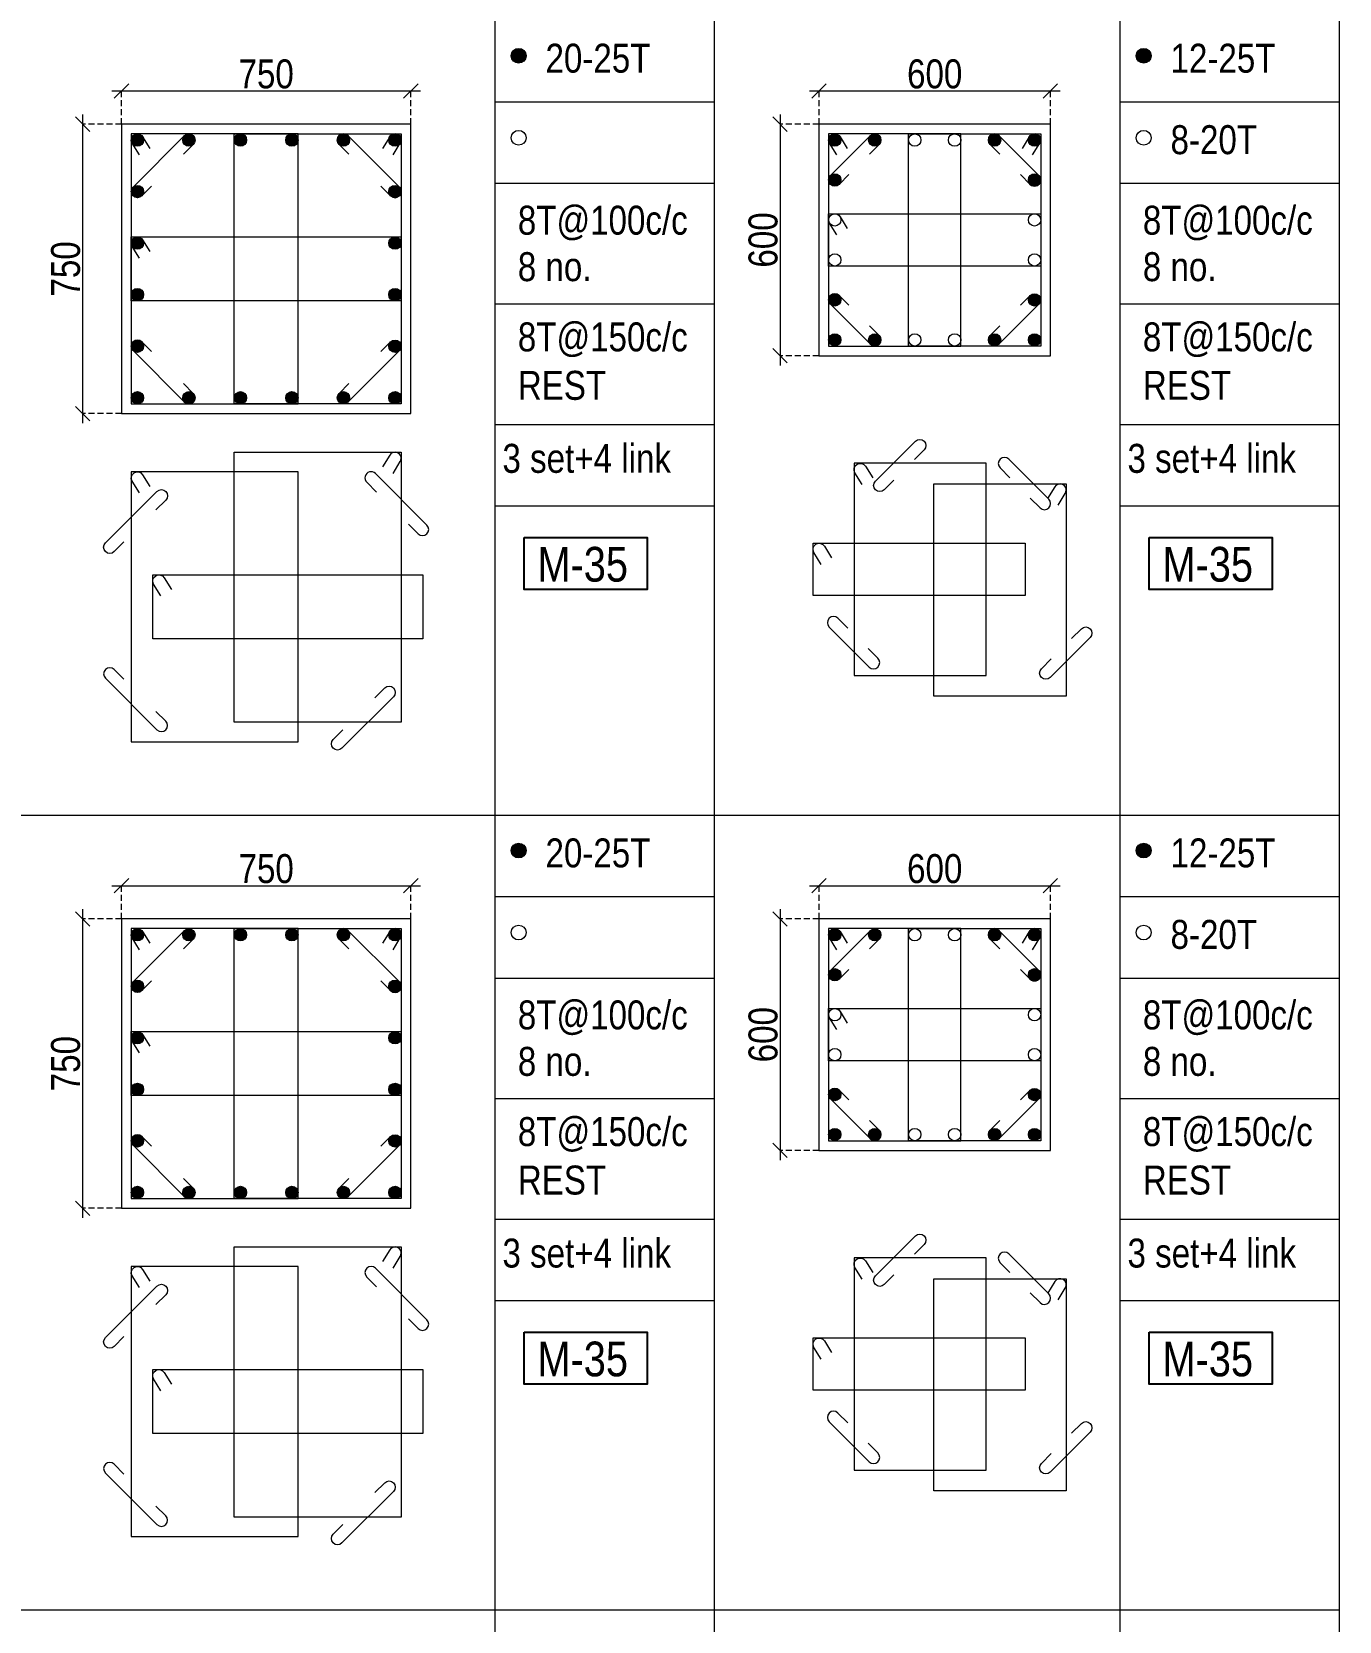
# Model space of a CAD drawing. Header units: millimetres. Extents: x 1112055 to 3390982, y -148532 to 766891.
# Drawn here: x 2653975 to 2667536, y 608104 to 624583 of the extents above; entities that cross this region are included whole.
import ezdxf
from ezdxf.enums import TextEntityAlignment as Align

# ---------------------------------------------------------------- set-up
doc = ezdxf.new("R2010")
doc.units = ezdxf.units.MM
doc.header["$PDMODE"] = 35
doc.header["$PDSIZE"] = -25
doc.linetypes.add('DASHED2', pattern=[0.375, 0.25, -0.125])
doc.linetypes.add('Hidden', pattern=[9.525, 6.35, -3.175])
for name, color, linetype, lineweight in [('B COL. SIZE DIM', 220, 'Continuous', 25), ('B COLSCH', 204, 'Continuous', 20), ('B COLUMN', 1, 'Hidden', 9), ('B STEEL', 34, 'Continuous', 15)]:
    doc.layers.add(name, color=color, linetype=linetype, lineweight=lineweight)
doc.layers.add('B TEXT', color=7, linetype='Continuous')
doc.styles.add('dim inside', font='romans.shx', dxfattribs={"width": 0.8, "height": 125})
doc.styles.add('SWINC', font='swissc.ttf')
doc.dimstyles.new('dim inside', dxfattribs={"dimtxt": 125, "dimasz": 100, "dimexe": 0, "dimexo": 0, "dimgap": 10, "dimtad": 0, "dimdec": 0, "dimzin": 0, "dimdsep": 46, "dimtxsty": 'dim inside', "dimblk": 'SMALL', "dimcen": 0.09, "dimadec": 0, "dimazin": 0, "dimtfac": 1, "dimtdec": 0, "dimtofl": 0, "dimtmove": 0, "dimatfit": 3, "dimfxl": 1, "dimtolj": 1, "dimtzin": 0, "dimarcsym": 2})

# ---------------------------------------------------------------- blocks, each defined once
blk = doc.blocks.new('_Oblique')
at = {"color": 0, "linetype": 'ByBlock', "lineweight": -2}
blk.add_line((-0.5, -0.5), (0.5, 0.5), dxfattribs=at)
blk = doc.blocks.new('*D5375')
at = {"layer": 'B COL. SIZE DIM', "color": 250, "lineweight": 9, "ltscale": 250, "transparency": 16777216}
blk.add_line((2662040, 615730), (2664640, 615730), dxfattribs=at)
at = {"layer": 'B COL. SIZE DIM', "color": 250, "linetype": 'DASHED2', "lineweight": 9, "ltscale": 250, "transparency": 16777216}
for p, q in [((2662140, 615385), (2662140, 615730)), ((2664540, 615385), (2664540, 615730))]:
    blk.add_line(p, q, dxfattribs=at)
at = {"layer": 'Defpoints', "color": 0, "lineweight": 40, "transparency": 16777216}
for p in [(2664540, 615730), (2662140, 615385), (2664540, 615385)]:
    blk.add_point(p, dxfattribs=at)
at = {"layer": 'B COL. SIZE DIM', "color": 250, "lineweight": 9, "transparency": 16777216, "xscale": 150, "yscale": 150, "zscale": 150, "rotation": 180}
blk.add_blockref('_Oblique', (2662140, 615730), dxfattribs=at)
at = {"layer": 'B COL. SIZE DIM', "color": 250, "lineweight": 9, "transparency": 16777216, "xscale": 150, "yscale": 150, "zscale": 150}
blk.add_blockref('_Oblique', (2664540, 615730), dxfattribs=at)
at = {"layer": 'B COL. SIZE DIM', "color": 6, "transparency": 16777216, "insert": (2663340, 615905), "char_height": 300, "attachment_point": 5, "style": 'SWINC'}
blk.add_mtext('\\A1;600', dxfattribs=at)
blk = doc.blocks.new('*D5376')
at = {"layer": 'B COL. SIZE DIM', "color": 250, "lineweight": 9, "ltscale": 250, "transparency": 16777216}
blk.add_line((2661736, 615485), (2661736, 612885), dxfattribs=at)
at = {"layer": 'B COL. SIZE DIM', "color": 250, "linetype": 'DASHED2', "lineweight": 9, "ltscale": 250, "transparency": 16777216}
for p, q in [((2662140, 615385), (2661736, 615385)), ((2662140, 612985), (2661736, 612985))]:
    blk.add_line(p, q, dxfattribs=at)
at = {"layer": 'Defpoints', "color": 0, "lineweight": 40, "transparency": 16777216}
for p in [(2662140, 615385), (2661736, 612985), (2662140, 612985)]:
    blk.add_point(p, dxfattribs=at)
at = {"layer": 'B COL. SIZE DIM', "color": 250, "lineweight": 9, "transparency": 16777216, "xscale": 150, "yscale": 150, "zscale": 150}
for p, rotation in [((2661736, 615385), 90), ((2661736, 612985), 270)]:
    blk.add_blockref('_Oblique', p, dxfattribs=dict(at, rotation=rotation))
at = {"layer": 'B COL. SIZE DIM', "color": 6, "transparency": 16777216, "insert": (2661561, 614185), "char_height": 300, "attachment_point": 5, "rotation": 90, "style": 'SWINC'}
blk.add_mtext('\\A1;600', dxfattribs=at)
blk = doc.blocks.new('*D5377')
at = {"layer": 'B COL. SIZE DIM', "color": 250, "lineweight": 9, "ltscale": 250, "transparency": 16777216}
blk.add_line((2662040, 623970), (2664640, 623970), dxfattribs=at)
at = {"layer": 'B COL. SIZE DIM', "color": 250, "linetype": 'DASHED2', "lineweight": 9, "ltscale": 250, "transparency": 16777216}
for p, q in [((2662140, 623625), (2662140, 623970)), ((2664540, 623625), (2664540, 623970))]:
    blk.add_line(p, q, dxfattribs=at)
at = {"layer": 'Defpoints', "color": 0, "lineweight": 40, "transparency": 16777216}
for p in [(2664540, 623970), (2662140, 623625), (2664540, 623625)]:
    blk.add_point(p, dxfattribs=at)
at = {"layer": 'B COL. SIZE DIM', "color": 250, "lineweight": 9, "transparency": 16777216, "xscale": 150, "yscale": 150, "zscale": 150, "rotation": 180}
blk.add_blockref('_Oblique', (2662140, 623970), dxfattribs=at)
at = {"layer": 'B COL. SIZE DIM', "color": 250, "lineweight": 9, "transparency": 16777216, "xscale": 150, "yscale": 150, "zscale": 150}
blk.add_blockref('_Oblique', (2664540, 623970), dxfattribs=at)
at = {"layer": 'B COL. SIZE DIM', "color": 6, "transparency": 16777216, "insert": (2663340, 624145), "char_height": 300, "attachment_point": 5, "style": 'SWINC'}
blk.add_mtext('\\A1;600', dxfattribs=at)
blk = doc.blocks.new('*D5378')
at = {"layer": 'B COL. SIZE DIM', "color": 250, "lineweight": 9, "ltscale": 250, "transparency": 16777216}
blk.add_line((2661736, 623725), (2661736, 621125), dxfattribs=at)
at = {"layer": 'B COL. SIZE DIM', "color": 250, "linetype": 'DASHED2', "lineweight": 9, "ltscale": 250, "transparency": 16777216}
for p, q in [((2662140, 623625), (2661736, 623625)), ((2662140, 621225), (2661736, 621225))]:
    blk.add_line(p, q, dxfattribs=at)
at = {"layer": 'Defpoints', "color": 0, "lineweight": 40, "transparency": 16777216}
for p in [(2662140, 623625), (2661736, 621225), (2662140, 621225)]:
    blk.add_point(p, dxfattribs=at)
at = {"layer": 'B COL. SIZE DIM', "color": 250, "lineweight": 9, "transparency": 16777216, "xscale": 150, "yscale": 150, "zscale": 150}
for p, rotation in [((2661736, 623625), 90), ((2661736, 621225), 270)]:
    blk.add_blockref('_Oblique', p, dxfattribs=dict(at, rotation=rotation))
at = {"layer": 'B COL. SIZE DIM', "color": 6, "transparency": 16777216, "insert": (2661561, 622425), "char_height": 300, "attachment_point": 5, "rotation": 90, "style": 'SWINC'}
blk.add_mtext('\\A1;600', dxfattribs=at)
blk = doc.blocks.new('*D5387')
at = {"layer": 'B COL. SIZE DIM', "color": 250, "lineweight": 9, "ltscale": 250, "transparency": 16777216}
blk.add_line((2654806, 615730), (2658006, 615730), dxfattribs=at)
at = {"layer": 'B COL. SIZE DIM', "color": 250, "linetype": 'DASHED2', "lineweight": 9, "ltscale": 250, "transparency": 16777216}
for p, q in [((2654906, 615385), (2654906, 615730)), ((2657906, 615385), (2657906, 615730))]:
    blk.add_line(p, q, dxfattribs=at)
at = {"layer": 'Defpoints', "color": 0, "lineweight": 40, "transparency": 16777216}
for p in [(2657906, 615730), (2654906, 615385), (2657906, 615385)]:
    blk.add_point(p, dxfattribs=at)
at = {"layer": 'B COL. SIZE DIM', "color": 250, "lineweight": 9, "transparency": 16777216, "xscale": 150, "yscale": 150, "zscale": 150, "rotation": 180}
blk.add_blockref('_Oblique', (2654906, 615730), dxfattribs=at)
at = {"layer": 'B COL. SIZE DIM', "color": 250, "lineweight": 9, "transparency": 16777216, "xscale": 150, "yscale": 150, "zscale": 150}
blk.add_blockref('_Oblique', (2657906, 615730), dxfattribs=at)
at = {"layer": 'B COL. SIZE DIM', "color": 6, "transparency": 16777216, "insert": (2656406, 615905), "char_height": 300, "attachment_point": 5, "style": 'SWINC'}
blk.add_mtext('\\A1;750', dxfattribs=at)
blk = doc.blocks.new('*D5388')
at = {"layer": 'B COL. SIZE DIM', "color": 250, "lineweight": 9, "ltscale": 250, "transparency": 16777216}
blk.add_line((2654502, 615485), (2654502, 612285), dxfattribs=at)
at = {"layer": 'B COL. SIZE DIM', "color": 250, "linetype": 'DASHED2', "lineweight": 9, "ltscale": 250, "transparency": 16777216}
for p, q in [((2654906, 615385), (2654502, 615385)), ((2654906, 612385), (2654502, 612385))]:
    blk.add_line(p, q, dxfattribs=at)
at = {"layer": 'Defpoints', "color": 0, "lineweight": 40, "transparency": 16777216}
for p in [(2654906, 615385), (2654502, 612385), (2654906, 612385)]:
    blk.add_point(p, dxfattribs=at)
at = {"layer": 'B COL. SIZE DIM', "color": 250, "lineweight": 9, "transparency": 16777216, "xscale": 150, "yscale": 150, "zscale": 150}
for p, rotation in [((2654502, 615385), 90), ((2654502, 612385), 270)]:
    blk.add_blockref('_Oblique', p, dxfattribs=dict(at, rotation=rotation))
at = {"layer": 'B COL. SIZE DIM', "color": 6, "transparency": 16777216, "insert": (2654327, 613885), "char_height": 300, "attachment_point": 5, "rotation": 90, "style": 'SWINC'}
blk.add_mtext('\\A1;750', dxfattribs=at)
blk = doc.blocks.new('*D5389')
at = {"layer": 'B COL. SIZE DIM', "color": 250, "lineweight": 9, "ltscale": 250, "transparency": 16777216}
blk.add_line((2654806, 623970), (2658006, 623970), dxfattribs=at)
at = {"layer": 'B COL. SIZE DIM', "color": 250, "linetype": 'DASHED2', "lineweight": 9, "ltscale": 250, "transparency": 16777216}
for p, q in [((2654906, 623625), (2654906, 623970)), ((2657906, 623625), (2657906, 623970))]:
    blk.add_line(p, q, dxfattribs=at)
at = {"layer": 'Defpoints', "color": 0, "lineweight": 40, "transparency": 16777216}
for p in [(2657906, 623970), (2654906, 623625), (2657906, 623625)]:
    blk.add_point(p, dxfattribs=at)
at = {"layer": 'B COL. SIZE DIM', "color": 250, "lineweight": 9, "transparency": 16777216, "xscale": 150, "yscale": 150, "zscale": 150, "rotation": 180}
blk.add_blockref('_Oblique', (2654906, 623970), dxfattribs=at)
at = {"layer": 'B COL. SIZE DIM', "color": 250, "lineweight": 9, "transparency": 16777216, "xscale": 150, "yscale": 150, "zscale": 150}
blk.add_blockref('_Oblique', (2657906, 623970), dxfattribs=at)
at = {"layer": 'B COL. SIZE DIM', "color": 6, "transparency": 16777216, "insert": (2656406, 624145), "char_height": 300, "attachment_point": 5, "style": 'SWINC'}
blk.add_mtext('\\A1;750', dxfattribs=at)
blk = doc.blocks.new('*D5390')
at = {"layer": 'B COL. SIZE DIM', "color": 250, "lineweight": 9, "ltscale": 250, "transparency": 16777216}
blk.add_line((2654502, 623725), (2654502, 620525), dxfattribs=at)
at = {"layer": 'B COL. SIZE DIM', "color": 250, "linetype": 'DASHED2', "lineweight": 9, "ltscale": 250, "transparency": 16777216}
for p, q in [((2654906, 623625), (2654502, 623625)), ((2654906, 620625), (2654502, 620625))]:
    blk.add_line(p, q, dxfattribs=at)
at = {"layer": 'Defpoints', "color": 0, "lineweight": 40, "transparency": 16777216}
for p in [(2654906, 623625), (2654502, 620625), (2654906, 620625)]:
    blk.add_point(p, dxfattribs=at)
at = {"layer": 'B COL. SIZE DIM', "color": 250, "lineweight": 9, "transparency": 16777216, "xscale": 150, "yscale": 150, "zscale": 150}
for p, rotation in [((2654502, 623625), 90), ((2654502, 620625), 270)]:
    blk.add_blockref('_Oblique', p, dxfattribs=dict(at, rotation=rotation))
at = {"layer": 'B COL. SIZE DIM', "color": 6, "transparency": 16777216, "insert": (2654327, 622125), "char_height": 300, "attachment_point": 5, "rotation": 90, "style": 'SWINC'}
blk.add_mtext('\\A1;750', dxfattribs=at)

msp = doc.modelspace()

# ---------------------------------------------------------------- hatches: boundary and pattern name
at = {"layer": 'B STEEL', "lineweight": 9, "ltscale": 0.5}
h = msp.add_hatch(color=34, dxfattribs=at)
edge = h.paths.add_edge_path()
edge.add_arc((2659024.6, 624334.4), 76.8, 0, 360)
h = msp.add_hatch(color=34, dxfattribs=at)
edge = h.paths.add_edge_path()
edge.add_arc((2665507.5, 624334.4), 76.8, 0, 360)
h = msp.add_hatch(color=34, dxfattribs=at)
edge = h.paths.add_edge_path()
edge.add_arc((2655070.2, 623461.2), 64, 0, 360)
at = {"layer": 'B STEEL'}
h = msp.add_hatch(color=34, dxfattribs=at)
edge = h.paths.add_edge_path()
edge.add_arc((2655604.6, 623461.2), 64, 0, 360)
h = msp.add_hatch(color=34, dxfattribs=at)
edge = h.paths.add_edge_path()
edge.add_arc((2656139, 623461.2), 64, 0, 360)
h = msp.add_hatch(color=34, dxfattribs=at)
edge = h.paths.add_edge_path()
edge.add_arc((2656673.4, 623461.2), 64, 0, 360)
h = msp.add_hatch(color=34, dxfattribs=at)
edge = h.paths.add_edge_path()
edge.add_arc((2657207.8, 623461.2), 64, 0, 360)
at = {"layer": 'B STEEL', "lineweight": 9, "ltscale": 0.5}
h = msp.add_hatch(color=34, dxfattribs=at)
edge = h.paths.add_edge_path()
edge.add_arc((2657742.2, 623461.2), 64, 180, 540, ccw=False)
h = msp.add_hatch(color=34, dxfattribs=at)
edge = h.paths.add_edge_path()
edge.add_arc((2662303.7, 623461.2), 64, 0, 360)
h = msp.add_hatch(color=34, dxfattribs=at)
edge = h.paths.add_edge_path()
edge.add_arc((2662718.1, 623461.2), 64, 180, 540, ccw=False)
h = msp.add_hatch(color=34, dxfattribs=at)
edge = h.paths.add_edge_path()
edge.add_arc((2663961.3, 623461.2), 64, 180, 540, ccw=False)
h = msp.add_hatch(color=34, dxfattribs=at)
edge = h.paths.add_edge_path()
edge.add_arc((2664375.7, 623461.2), 64, 180, 540, ccw=False)
h = msp.add_hatch(color=34, dxfattribs=at)
edge = h.paths.add_edge_path()
edge.add_arc((2662303.7, 623046.8), 64, 0, 360)
h = msp.add_hatch(color=34, dxfattribs=at)
edge = h.paths.add_edge_path()
edge.add_arc((2664375.7, 623046.8), 64, 180, 540, ccw=False)
at = {"layer": 'B STEEL'}
h = msp.add_hatch(color=34, dxfattribs=at)
edge = h.paths.add_edge_path()
edge.add_arc((2655070.2, 622926.8), 64, 0, 360)
h = msp.add_hatch(color=34, dxfattribs=at)
edge = h.paths.add_edge_path()
edge.add_arc((2657742.2, 622926.8), 64, 0, 360)
h = msp.add_hatch(color=34, dxfattribs=at)
edge = h.paths.add_edge_path()
edge.add_arc((2655070.2, 622392.4), 64, 0, 360)
h = msp.add_hatch(color=34, dxfattribs=at)
edge = h.paths.add_edge_path()
edge.add_arc((2657742.2, 622392.4), 64, 0, 360)
h = msp.add_hatch(color=34, dxfattribs=at)
edge = h.paths.add_edge_path()
edge.add_arc((2655070.2, 621858), 64, 0, 360)
h = msp.add_hatch(color=34, dxfattribs=at)
edge = h.paths.add_edge_path()
edge.add_arc((2657742.2, 621858), 64, 0, 360)
at = {"layer": 'B STEEL', "lineweight": 9, "ltscale": 0.5}
h = msp.add_hatch(color=34, dxfattribs=at)
edge = h.paths.add_edge_path()
edge.add_arc((2662303.7, 621803.6), 64, 0, 360)
h = msp.add_hatch(color=34, dxfattribs=at)
edge = h.paths.add_edge_path()
edge.add_arc((2664375.7, 621803.6), 64, 180, 540, ccw=False)
h = msp.add_hatch(color=34, dxfattribs=at)
edge = h.paths.add_edge_path()
edge.add_arc((2662303.7, 621389.2), 64, 0, 360, ccw=False)
h = msp.add_hatch(color=34, dxfattribs=at)
edge = h.paths.add_edge_path()
edge.add_arc((2662718.1, 621389.2), 64, -180, 180)
h = msp.add_hatch(color=34, dxfattribs=at)
edge = h.paths.add_edge_path()
edge.add_arc((2663961.3, 621389.2), 64, -180, 180)
h = msp.add_hatch(color=34, dxfattribs=at)
edge = h.paths.add_edge_path()
edge.add_arc((2664375.7, 621389.2), 64, -180, 180)
at = {"layer": 'B STEEL'}
h = msp.add_hatch(color=34, dxfattribs=at)
edge = h.paths.add_edge_path()
edge.add_arc((2655070.2, 621323.6), 64, 0, 360)
h = msp.add_hatch(color=34, dxfattribs=at)
edge = h.paths.add_edge_path()
edge.add_arc((2657742.2, 621323.6), 64, 0, 360)
at = {"layer": 'B STEEL', "lineweight": 9, "ltscale": 0.5}
h = msp.add_hatch(color=34, dxfattribs=at)
edge = h.paths.add_edge_path()
edge.add_arc((2655070.2, 620789.2), 64, 0, 360, ccw=False)
at = {"layer": 'B STEEL'}
h = msp.add_hatch(color=34, dxfattribs=at)
edge = h.paths.add_edge_path()
edge.add_arc((2655604.6, 620789.2), 64, 0, 360)
h = msp.add_hatch(color=34, dxfattribs=at)
edge = h.paths.add_edge_path()
edge.add_arc((2656139, 620789.2), 64, 0, 360)
h = msp.add_hatch(color=34, dxfattribs=at)
edge = h.paths.add_edge_path()
edge.add_arc((2656673.4, 620789.2), 64, 0, 360)
h = msp.add_hatch(color=34, dxfattribs=at)
edge = h.paths.add_edge_path()
edge.add_arc((2657207.8, 620789.2), 64, 0, 360)
at = {"layer": 'B STEEL', "lineweight": 9, "ltscale": 0.5}
h = msp.add_hatch(color=34, dxfattribs=at)
edge = h.paths.add_edge_path()
edge.add_arc((2657742.2, 620789.2), 64, -180, 180)
h = msp.add_hatch(color=34, dxfattribs=at)
edge = h.paths.add_edge_path()
edge.add_arc((2659024.6, 616094.5), 76.8, 0, 360)
h = msp.add_hatch(color=34, dxfattribs=at)
edge = h.paths.add_edge_path()
edge.add_arc((2665507.5, 616094.5), 76.8, 0, 360)
h = msp.add_hatch(color=34, dxfattribs=at)
edge = h.paths.add_edge_path()
edge.add_arc((2655070.2, 615221.3), 64, 0, 360)
at = {"layer": 'B STEEL'}
h = msp.add_hatch(color=34, dxfattribs=at)
edge = h.paths.add_edge_path()
edge.add_arc((2655604.6, 615221.3), 64, 0, 360)
h = msp.add_hatch(color=34, dxfattribs=at)
edge = h.paths.add_edge_path()
edge.add_arc((2656139, 615221.3), 64, 0, 360)
h = msp.add_hatch(color=34, dxfattribs=at)
edge = h.paths.add_edge_path()
edge.add_arc((2656673.4, 615221.3), 64, 0, 360)
h = msp.add_hatch(color=34, dxfattribs=at)
edge = h.paths.add_edge_path()
edge.add_arc((2657207.8, 615221.3), 64, 0, 360)
at = {"layer": 'B STEEL', "lineweight": 9, "ltscale": 0.5}
h = msp.add_hatch(color=34, dxfattribs=at)
edge = h.paths.add_edge_path()
edge.add_arc((2657742.2, 615221.3), 64, 180, 540, ccw=False)
h = msp.add_hatch(color=34, dxfattribs=at)
edge = h.paths.add_edge_path()
edge.add_arc((2662303.7, 615221.3), 64, 0, 360)
h = msp.add_hatch(color=34, dxfattribs=at)
edge = h.paths.add_edge_path()
edge.add_arc((2662718.1, 615221.3), 64, 180, 540, ccw=False)
h = msp.add_hatch(color=34, dxfattribs=at)
edge = h.paths.add_edge_path()
edge.add_arc((2663961.3, 615221.3), 64, 180, 540, ccw=False)
h = msp.add_hatch(color=34, dxfattribs=at)
edge = h.paths.add_edge_path()
edge.add_arc((2664375.7, 615221.3), 64, 180, 540, ccw=False)
h = msp.add_hatch(color=34, dxfattribs=at)
edge = h.paths.add_edge_path()
edge.add_arc((2662303.7, 614807), 64, 0, 360)
h = msp.add_hatch(color=34, dxfattribs=at)
edge = h.paths.add_edge_path()
edge.add_arc((2664375.7, 614807), 64, 180, 540, ccw=False)
at = {"layer": 'B STEEL'}
h = msp.add_hatch(color=34, dxfattribs=at)
edge = h.paths.add_edge_path()
edge.add_arc((2655070.2, 614687), 64, 0, 360)
h = msp.add_hatch(color=34, dxfattribs=at)
edge = h.paths.add_edge_path()
edge.add_arc((2657742.2, 614687), 64, 0, 360)
h = msp.add_hatch(color=34, dxfattribs=at)
edge = h.paths.add_edge_path()
edge.add_arc((2655070.2, 614152.6), 64, 0, 360)
h = msp.add_hatch(color=34, dxfattribs=at)
edge = h.paths.add_edge_path()
edge.add_arc((2657742.2, 614152.6), 64, 0, 360)
h = msp.add_hatch(color=34, dxfattribs=at)
edge = h.paths.add_edge_path()
edge.add_arc((2655070.2, 613618.2), 64, 0, 360)
h = msp.add_hatch(color=34, dxfattribs=at)
edge = h.paths.add_edge_path()
edge.add_arc((2657742.2, 613618.2), 64, 0, 360)
at = {"layer": 'B STEEL', "lineweight": 9, "ltscale": 0.5}
h = msp.add_hatch(color=34, dxfattribs=at)
edge = h.paths.add_edge_path()
edge.add_arc((2662303.7, 613563.8), 64, 0, 360)
h = msp.add_hatch(color=34, dxfattribs=at)
edge = h.paths.add_edge_path()
edge.add_arc((2664375.7, 613563.8), 64, 180, 540, ccw=False)
h = msp.add_hatch(color=34, dxfattribs=at)
edge = h.paths.add_edge_path()
edge.add_arc((2662303.7, 613149.4), 64, 0, 360, ccw=False)
h = msp.add_hatch(color=34, dxfattribs=at)
edge = h.paths.add_edge_path()
edge.add_arc((2662718.1, 613149.4), 64, -180, 180)
h = msp.add_hatch(color=34, dxfattribs=at)
edge = h.paths.add_edge_path()
edge.add_arc((2663961.3, 613149.4), 64, -180, 180)
h = msp.add_hatch(color=34, dxfattribs=at)
edge = h.paths.add_edge_path()
edge.add_arc((2664375.7, 613149.4), 64, -180, 180)
at = {"layer": 'B STEEL'}
h = msp.add_hatch(color=34, dxfattribs=at)
edge = h.paths.add_edge_path()
edge.add_arc((2655070.2, 613083.8), 64, 0, 360)
h = msp.add_hatch(color=34, dxfattribs=at)
edge = h.paths.add_edge_path()
edge.add_arc((2657742.2, 613083.8), 64, 0, 360)
at = {"layer": 'B STEEL', "lineweight": 9, "ltscale": 0.5}
h = msp.add_hatch(color=34, dxfattribs=at)
edge = h.paths.add_edge_path()
edge.add_arc((2655070.2, 612549.4), 64, 0, 360, ccw=False)
at = {"layer": 'B STEEL'}
h = msp.add_hatch(color=34, dxfattribs=at)
edge = h.paths.add_edge_path()
edge.add_arc((2655604.6, 612549.4), 64, 0, 360)
h = msp.add_hatch(color=34, dxfattribs=at)
edge = h.paths.add_edge_path()
edge.add_arc((2656139, 612549.4), 64, 0, 360)
h = msp.add_hatch(color=34, dxfattribs=at)
edge = h.paths.add_edge_path()
edge.add_arc((2656673.4, 612549.4), 64, 0, 360)
h = msp.add_hatch(color=34, dxfattribs=at)
edge = h.paths.add_edge_path()
edge.add_arc((2657207.8, 612549.4), 64, 0, 360)
at = {"layer": 'B STEEL', "lineweight": 9, "ltscale": 0.5}
h = msp.add_hatch(color=34, dxfattribs=at)
edge = h.paths.add_edge_path()
edge.add_arc((2657742.2, 612549.4), 64, -180, 180)

# ---------------------------------------------------------------- linework, layer by layer
at = {"layer": 'B COLSCH', "color": 250, "lineweight": 0}
for p, q in [((2667535.6, 650741.2), (2667535.6, 574628.3)), ((2661052.7, 649422.2), (2661052.7, 574628.3)), ((2658778.3, 641182.4), (2658778.3, 583503.5)), ((2665261.2, 641182.4), (2665261.2, 583503.5)), ((2658778.3, 623857.7), (2661052.7, 623857.7)), ((2665261.2, 623857.7), (2667535.6, 623857.7)), ((2658778.3, 623012.7), (2661052.7, 623012.7)), ((2665261.2, 623012.7), (2667535.6, 623012.7)), ((2658778.3, 621762.9), (2661052.7, 621762.9)), ((2665261.2, 621762.9), (2667535.6, 621762.9)), ((2658778.3, 620513.1), (2661052.7, 620513.1)), ((2665261.2, 620513.1), (2667535.6, 620513.1)), ((2658778.3, 619668.2), (2661052.7, 619668.2)), ((2665261.2, 619668.2), (2667535.6, 619668.2)), ((2487307.1, 616462.8), (2667535.6, 616462.8)), ((2658778.3, 615617.8), (2661052.7, 615617.8)), ((2665261.2, 615617.8), (2667535.6, 615617.8)), ((2658778.3, 614772.8), (2661052.7, 614772.8)), ((2665261.2, 614772.8), (2667535.6, 614772.8)), ((2658778.3, 613523.1), (2661052.7, 613523.1)), ((2665261.2, 613523.1), (2667535.6, 613523.1)), ((2658778.3, 612273.3), (2661052.7, 612273.3)), ((2665261.2, 612273.3), (2667535.6, 612273.3)), ((2658778.3, 611428.3), (2661052.7, 611428.3)), ((2665261.2, 611428.3), (2667535.6, 611428.3)), ((2487307.1, 608223), (2667535.6, 608223))]:
    msp.add_line(p, q, dxfattribs=at)
at = {"layer": 'B COLUMN', "color": 1, "linetype": 'ByBlock', "lineweight": 20}
for points in [[(2654906.2, 620625.2), (2657906.2, 620625.2), (2657906.2, 623625.2), (2654906.2, 623625.2)], [(2662139.7, 621225.2), (2664539.7, 621225.2), (2664539.7, 623625.2), (2662139.7, 623625.2)], [(2654906.2, 612385.4), (2657906.2, 612385.4), (2657906.2, 615385.4), (2654906.2, 615385.4)], [(2662139.7, 612985.4), (2664539.7, 612985.4), (2664539.7, 615385.4), (2662139.7, 615385.4)]]:
    msp.add_lwpolyline(points, close=True, dxfattribs=at)
at = {"layer": 'B STEEL', "color": 34, "lineweight": 9, "ltscale": 0.5}
for points in [[(2655006.2, 620725.2), (2656737.4, 620725.2), (2656737.4, 623525.2), (2655006.2, 623525.2)], [(2657806.2, 620725.2), (2656075, 620725.2), (2656075, 623525.2), (2657806.2, 623525.2)], [(2662239.7, 621325.2), (2663610.9, 621325.2), (2663610.9, 623525.2), (2662239.7, 623525.2)], [(2664439.7, 621325.2), (2663068.5, 621325.2), (2663068.5, 623525.2), (2664439.7, 623525.2)], [(2662239.7, 622696.4), (2664439.7, 622696.4), (2664439.7, 622154), (2662239.7, 622154)], [(2655006.2, 622456.4), (2657806.2, 622456.4), (2657806.2, 621794), (2655006.2, 621794)], [(2657806.2, 617424), (2656075, 617424), (2656075, 620224), (2657806.2, 620224)], [(2655006.2, 617221.6), (2656737.4, 617221.6), (2656737.4, 620021.6), (2655006.2, 620021.6)], [(2662503.7, 617909.6), (2663874.9, 617909.6), (2663874.9, 620109.6), (2662503.7, 620109.6)], [(2664703.7, 617695), (2663332.5, 617695), (2663332.5, 619895), (2664703.7, 619895)], [(2662077.8, 619280.8), (2664277.8, 619280.8), (2664277.8, 618738.4), (2662077.8, 618738.4)], [(2655229.3, 618952.8), (2658029.3, 618952.8), (2658029.3, 618290.4), (2655229.3, 618290.4)], [(2655006.2, 612485.4), (2656737.4, 612485.4), (2656737.4, 615285.4), (2655006.2, 615285.4)], [(2657806.2, 612485.4), (2656075, 612485.4), (2656075, 615285.4), (2657806.2, 615285.4)], [(2662239.7, 613085.4), (2663610.9, 613085.4), (2663610.9, 615285.4), (2662239.7, 615285.4)], [(2664439.7, 613085.4), (2663068.5, 613085.4), (2663068.5, 615285.4), (2664439.7, 615285.4)], [(2662239.7, 614456.6), (2664439.7, 614456.6), (2664439.7, 613914.1), (2662239.7, 613914.1)], [(2655006.2, 614216.6), (2657806.2, 614216.6), (2657806.2, 613554.1), (2655006.2, 613554.1)], [(2657806.2, 609184.2), (2656075, 609184.2), (2656075, 611984.2), (2657806.2, 611984.2)], [(2655006.2, 608981.8), (2656737.4, 608981.8), (2656737.4, 611781.8), (2655006.2, 611781.8)], [(2662503.7, 609669.8), (2663874.9, 609669.8), (2663874.9, 611869.8), (2662503.7, 611869.8)], [(2664703.7, 609455.2), (2663332.5, 609455.2), (2663332.5, 611655.2), (2664703.7, 611655.2)], [(2662077.8, 611041), (2664277.8, 611041), (2664277.8, 610498.6), (2662077.8, 610498.6)], [(2655229.3, 610713), (2658029.3, 610713), (2658029.3, 610050.6), (2655229.3, 610050.6)]]:
    msp.add_lwpolyline(points, close=True, dxfattribs=at)
for points in [[(2655090.4, 623306.2), (2655015.7, 623427.6, -1), (2655124.7, 623494.7), (2655199.5, 623373.3)], [(2655216.3, 622982.4), (2655115.5, 622881.5, -1), (2655024.9, 622972.1), (2655559.3, 623506.5, -1), (2655649.9, 623415.9), (2655549, 623315.1)], [(2657596, 622982.4), (2657696.9, 622881.5, 1), (2657787.4, 622972.1), (2657253, 623506.5, 1), (2657162.5, 623415.9), (2657263.4, 623315.1)], [(2657721.9, 623306.2), (2657796.7, 623427.6, 1), (2657687.6, 623494.7), (2657612.9, 623373.3)], [(2662324, 623306.2), (2662249.2, 623427.6, -1), (2662358.3, 623494.7), (2662433, 623373.3)], [(2662449.9, 623102.4), (2662349, 623001.5, -1), (2662258.5, 623092.1), (2662672.9, 623506.5, -1), (2662763.4, 623415.9), (2662662.5, 623315.1)], [(2664229.6, 623102.4), (2664330.4, 623001.5, 1), (2664421, 623092.1), (2664006.6, 623506.5, 1), (2663916, 623415.9), (2664016.9, 623315.1)], [(2664355.5, 623306.2), (2664430.2, 623427.6, 1), (2664321.2, 623494.7), (2664246.4, 623373.3)], [(2662324, 622477.4), (2662249.2, 622598.8, -1), (2662358.3, 622666), (2662433, 622544.5)], [(2655090.4, 622237.4), (2655015.7, 622358.8, -1), (2655124.7, 622426), (2655199.5, 622304.5)], [(2662449.9, 621748), (2662349, 621848.9, 1), (2662258.5, 621758.4), (2662672.9, 621344, 1), (2662763.4, 621434.5), (2662662.5, 621535.4)], [(2664229.6, 621748), (2664330.4, 621848.9, -1), (2664421, 621758.4), (2664006.6, 621344, -1), (2663916, 621434.5), (2664016.9, 621535.4)], [(2655216.3, 621268), (2655115.5, 621368.9, 1), (2655024.9, 621278.4), (2655559.3, 620744, 1), (2655649.9, 620834.5), (2655549, 620935.4)], [(2657596, 621268), (2657696.9, 621368.9, -1), (2657787.4, 621278.4), (2657253, 620744, -1), (2657162.5, 620834.5), (2657263.4, 620935.4)], [(2662916.8, 619935.1), (2662816, 619834.2, -1), (2662725.4, 619924.7), (2663139.8, 620339.1, -1), (2663230.3, 620248.6), (2663129.5, 620147.7)], [(2657721.9, 620005), (2657796.7, 620126.4, 1), (2657687.6, 620193.5), (2657612.9, 620072.1)], [(2664331.4, 619747.5), (2664432.3, 619646.7, 1), (2664522.8, 619737.2), (2664108.5, 620151.6, 1), (2664017.9, 620061.1), (2664118.8, 619960.2)], [(2655090.4, 619802.6), (2655015.7, 619924.1, -1), (2655124.7, 619991.2), (2655199.5, 619869.7)], [(2657882, 619478.8), (2657982.8, 619378, 1), (2658073.4, 619468.5), (2657539, 620002.9, 1), (2657448.5, 619912.3), (2657549.3, 619811.5)], [(2662588, 619890.6), (2662513.2, 620012, -1), (2662622.3, 620079.2), (2662697, 619957.7)], [(2654930.4, 619294.2), (2654829.5, 619193.4, -1), (2654739, 619283.9), (2655273.4, 619818.3, -1), (2655363.9, 619727.8), (2655263.1, 619626.9)], [(2664619.5, 619676), (2664694.2, 619797.5, 1), (2664585.2, 619864.6), (2664510.4, 619743.1)], [(2662162.1, 619061.8), (2662087.3, 619183.3, -1), (2662196.3, 619250.4), (2662271.1, 619128.9)], [(2655313.6, 618733.8), (2655238.8, 618855.3, -1), (2655347.9, 618922.4), (2655422.6, 618800.9)], [(2662437.7, 618401.4), (2662336.8, 618502.3, 1), (2662246.3, 618411.7), (2662660.7, 617997.3, 1), (2662751.2, 618087.9), (2662650.4, 618188.7)], [(2664760, 618293.5), (2664860.8, 618394.4, -1), (2664951.4, 618303.8), (2664537, 617889.4, -1), (2664446.5, 617980), (2664547.3, 618080.8)], [(2654930.4, 617869.9), (2654829.5, 617970.8, 1), (2654739, 617880.3), (2655273.4, 617345.9, 1), (2655363.9, 617436.4), (2655263.1, 617537.3)], [(2657534.5, 617678.8), (2657635.4, 617779.7, -1), (2657725.9, 617689.2), (2657191.6, 617154.8, -1), (2657101, 617245.3), (2657201.9, 617346.2)], [(2655090.4, 615066.3), (2655015.7, 615187.8, -1), (2655124.7, 615254.9), (2655199.5, 615133.4)], [(2655216.3, 614742.5), (2655115.5, 614641.7, -1), (2655024.9, 614732.2), (2655559.3, 615266.6, -1), (2655649.9, 615176.1), (2655549, 615075.2)], [(2657596, 614742.5), (2657696.9, 614641.7, 1), (2657787.4, 614732.2), (2657253, 615266.6, 1), (2657162.5, 615176.1), (2657263.4, 615075.2)], [(2657721.9, 615066.3), (2657796.7, 615187.8, 1), (2657687.6, 615254.9), (2657612.9, 615133.4)], [(2662324, 615066.3), (2662249.2, 615187.8, -1), (2662358.3, 615254.9), (2662433, 615133.4)], [(2662449.9, 614862.5), (2662349, 614761.7, -1), (2662258.5, 614852.2), (2662672.9, 615266.6, -1), (2662763.4, 615176.1), (2662662.5, 615075.2)], [(2664229.6, 614862.5), (2664330.4, 614761.7, 1), (2664421, 614852.2), (2664006.6, 615266.6, 1), (2663916, 615176.1), (2664016.9, 615075.2)], [(2664355.5, 615066.3), (2664430.2, 615187.8, 1), (2664321.2, 615254.9), (2664246.4, 615133.4)], [(2662324, 614237.5), (2662249.2, 614359, -1), (2662358.3, 614426.1), (2662433, 614304.6)], [(2655090.4, 613997.5), (2655015.7, 614119, -1), (2655124.7, 614186.1), (2655199.5, 614064.6)], [(2662449.9, 613508.2), (2662349, 613609, 1), (2662258.5, 613518.5), (2662672.9, 613104.1, 1), (2662763.4, 613194.7), (2662662.5, 613295.5)], [(2664229.6, 613508.2), (2664330.4, 613609, -1), (2664421, 613518.5), (2664006.6, 613104.1, -1), (2663916, 613194.7), (2664016.9, 613295.5)], [(2655216.3, 613028.2), (2655115.5, 613129, 1), (2655024.9, 613038.5), (2655559.3, 612504.1, 1), (2655649.9, 612594.7), (2655549, 612695.5)], [(2657596, 613028.2), (2657696.9, 613129, -1), (2657787.4, 613038.5), (2657253, 612504.1, -1), (2657162.5, 612594.7), (2657263.4, 612695.5)], [(2662916.8, 611695.2), (2662816, 611594.3, -1), (2662725.4, 611684.9), (2663139.8, 612099.3, -1), (2663230.3, 612008.7), (2663129.5, 611907.9)], [(2657721.9, 611765.1), (2657796.7, 611886.6, 1), (2657687.6, 611953.7), (2657612.9, 611832.2)], [(2664331.4, 611507.7), (2664432.3, 611406.8, 1), (2664522.8, 611497.4), (2664108.5, 611911.8, 1), (2664017.9, 611821.2), (2664118.8, 611720.4)], [(2655090.4, 611562.7), (2655015.7, 611684.2, -1), (2655124.7, 611751.3), (2655199.5, 611629.8)], [(2657882, 611239), (2657982.8, 611138.1, 1), (2658073.4, 611228.6), (2657539, 611763, 1), (2657448.5, 611672.5), (2657549.3, 611571.6)], [(2662588, 611650.7), (2662513.2, 611772.2, -1), (2662622.3, 611839.3), (2662697, 611717.8)], [(2654930.4, 611054.4), (2654829.5, 610953.5, -1), (2654739, 611044.1), (2655273.4, 611578.5, -1), (2655363.9, 611487.9), (2655263.1, 611387.1)], [(2664619.5, 611436.1), (2664694.2, 611557.6, 1), (2664585.2, 611624.7), (2664510.4, 611503.3)], [(2662162.1, 610821.9), (2662087.3, 610943.4, -1), (2662196.3, 611010.5), (2662271.1, 610889)], [(2655313.6, 610493.9), (2655238.8, 610615.4, -1), (2655347.9, 610682.5), (2655422.6, 610561.1)], [(2662437.7, 610161.6), (2662336.8, 610262.4, 1), (2662246.3, 610171.9), (2662660.7, 609757.5, 1), (2662751.2, 609848), (2662650.4, 609948.9)], [(2664760, 610053.7), (2664860.8, 610154.5, -1), (2664951.4, 610064), (2664537, 609649.6, -1), (2664446.5, 609740.1), (2664547.3, 609841)], [(2654930.4, 609630.1), (2654829.5, 609731, 1), (2654739, 609640.4), (2655273.4, 609106, 1), (2655363.9, 609196.6), (2655263.1, 609297.4)], [(2657534.5, 609439), (2657635.4, 609539.9, -1), (2657725.9, 609449.3), (2657191.6, 608914.9, -1), (2657101, 609005.5), (2657201.9, 609106.3)]]:
    msp.add_lwpolyline(points, format="xyb", dxfattribs=at)
for centre, radius in [((2659024.6, 624334.4), 76.8), ((2665507.5, 624334.4), 76.8), ((2655070.2, 623461.2), 64), ((2655604.6, 623461.2), 64), ((2656139, 623461.2), 64), ((2656673.4, 623461.2), 64), ((2657207.8, 623461.2), 64), ((2657742.2, 623461.2), 64), ((2659024.6, 623484.1), 76.8), ((2662303.7, 623461.2), 64), ((2662718.1, 623461.2), 64), ((2663132.5, 623461.2), 64), ((2663546.9, 623461.2), 64), ((2663961.3, 623461.2), 64), ((2664375.7, 623461.2), 64), ((2665507.5, 623484.1), 76.8), ((2662303.7, 623046.8), 64), ((2664375.7, 623046.8), 64), ((2655070.2, 622926.8), 64), ((2657742.2, 622926.8), 64), ((2662303.7, 622632.4), 64), ((2664375.7, 622632.4), 64), ((2655070.2, 622392.4), 64), ((2657742.2, 622392.4), 64), ((2662303.7, 622218), 64), ((2664375.7, 622218), 64), ((2655070.2, 621858), 64), ((2657742.2, 621858), 64), ((2662303.7, 621803.6), 64), ((2664375.7, 621803.6), 64), ((2662303.7, 621389.2), 64), ((2662718.1, 621389.2), 64), ((2663132.5, 621389.2), 64), ((2663546.9, 621389.2), 64), ((2663961.3, 621389.2), 64), ((2664375.7, 621389.2), 64), ((2655070.2, 621323.6), 64), ((2657742.2, 621323.6), 64), ((2655070.2, 620789.2), 64), ((2655604.6, 620789.2), 64), ((2656139, 620789.2), 64), ((2656673.4, 620789.2), 64), ((2657207.8, 620789.2), 64), ((2657742.2, 620789.2), 64), ((2659024.6, 616094.5), 76.8), ((2665507.5, 616094.5), 76.8), ((2655070.2, 615221.3), 64), ((2655604.6, 615221.3), 64), ((2656139, 615221.3), 64), ((2656673.4, 615221.3), 64), ((2657207.8, 615221.3), 64), ((2657742.2, 615221.3), 64), ((2659024.6, 615244.3), 76.8), ((2662303.7, 615221.3), 64), ((2662718.1, 615221.3), 64), ((2663132.5, 615221.3), 64), ((2663546.9, 615221.3), 64), ((2663961.3, 615221.3), 64), ((2664375.7, 615221.3), 64), ((2665507.5, 615244.3), 76.8), ((2662303.7, 614807), 64), ((2664375.7, 614807), 64), ((2655070.2, 614687), 64), ((2657742.2, 614687), 64), ((2662303.7, 614392.6), 64), ((2664375.7, 614392.6), 64), ((2655070.2, 614152.6), 64), ((2657742.2, 614152.6), 64), ((2662303.7, 613978.2), 64), ((2664375.7, 613978.2), 64), ((2655070.2, 613618.2), 64), ((2657742.2, 613618.2), 64), ((2662303.7, 613563.8), 64), ((2664375.7, 613563.8), 64), ((2662303.7, 613149.4), 64), ((2662718.1, 613149.4), 64), ((2663132.5, 613149.4), 64), ((2663546.9, 613149.4), 64), ((2663961.3, 613149.4), 64), ((2664375.7, 613149.4), 64), ((2655070.2, 613083.8), 64), ((2657742.2, 613083.8), 64), ((2655070.2, 612549.4), 64), ((2655604.6, 612549.4), 64), ((2656139, 612549.4), 64), ((2656673.4, 612549.4), 64), ((2657207.8, 612549.4), 64), ((2657742.2, 612549.4), 64)]:
    msp.add_circle(centre, radius, dxfattribs=at)
at = {"layer": 'B TEXT', "color": 1}
for points in [[(2659081.9, 619339.1), (2660356.5, 619339.1), (2660356.5, 618801.1), (2659081.9, 618801.1)], [(2665564.8, 619339.1), (2666839.4, 619339.1), (2666839.4, 618801.1), (2665564.8, 618801.1)], [(2659081.9, 611099.3), (2660356.5, 611099.3), (2660356.5, 610561.3), (2659081.9, 610561.3)], [(2665564.8, 611099.3), (2666839.4, 611099.3), (2666839.4, 610561.3), (2665564.8, 610561.3)]]:
    msp.add_lwpolyline(points, close=True, dxfattribs=at)

# ---------------------------------------------------------------- texts
at = {"layer": 'B TEXT', "style": 'SWINC'}
for s, p in [('20-25T', (2659303.1, 624159.8)), ('12-25T', (2665786, 624159.8)), ('8-20T', (2665786, 623314.8)), ('8T@100c/c', (2659016.1, 622480)), ('8T@100c/c', (2665499, 622480)), ('8 no.', (2659016.1, 621998.2)), ('8 no.', (2665499, 621998.2)), ('8T@150c/c', (2659016.1, 621270.1)), ('8T@150c/c', (2665499, 621270.1)), ('REST', (2659016.1, 620767.7)), ('REST', (2665499, 620767.7)), ('3 set+4 link', (2658856.5, 620010.7)), ('3 set+4 link', (2665339.4, 620010.7)), ('20-25T', (2659303.1, 615920)), ('12-25T', (2665786, 615920)), ('8-20T', (2665786, 615075)), ('8T@100c/c', (2659016.1, 614240.1)), ('8T@100c/c', (2665499, 614240.1)), ('8 no.', (2659016.1, 613758.4)), ('8 no.', (2665499, 613758.4)), ('8T@150c/c', (2659016.1, 613030.2)), ('8T@150c/c', (2665499, 613030.2)), ('REST', (2659016.1, 612527.9)), ('REST', (2665499, 612527.9)), ('3 set+4 link', (2658856.5, 611770.8)), ('3 set+4 link', (2665339.4, 611770.8))]:
    msp.add_text(s, height=300, dxfattribs=at).set_placement(p)
at = {"layer": 'B TEXT', "color": 1, "style": 'SWINC'}
for p in [(2659219.3, 618774.6), (2665702.2, 618774.6), (2659219.3, 610534.8), (2665702.2, 610534.8)]:
    msp.add_text('M-35', height=360, dxfattribs=at).set_placement(p, align=Align.BOTTOM_LEFT)

# ---------------------------------------------------------------- dimensions: what is measured, and where the dimension line sits
at = {"layer": 'B COL. SIZE DIM', "color": 250, "ltscale": 250}
for base, p1, p2, picture, middle in [((2657906.2, 623970.2), (2654906.2, 623625.2), (2657906.2, 623625.2), '*D5389', (2656406.2, 624145.2)), ((2664539.7, 623970.2), (2662139.7, 623625.2), (2664539.7, 623625.2), '*D5377', (2663339.7, 624145.2)), ((2657906.2, 615730.3), (2654906.2, 615385.4), (2657906.2, 615385.4), '*D5387', (2656406.2, 615905.3)), ((2664539.7, 615730.3), (2662139.7, 615385.4), (2664539.7, 615385.4), '*D5375', (2663339.7, 615905.3))]:
    dim = msp.add_linear_dim(base=base, p1=p1, p2=p2, dimstyle='dim inside', override={"dimtxt": 300, "dimasz": 150, "dimgap": 25, "dimtad": 3, "dimlfac": 0.25, "dimtxsty": 'SWINC', "dimblk1": 'Oblique', "dimblk2": 'Oblique', "dimsah": 1, "dimdle": 100, "dimclrd": 250, "dimclre": 250, "dimclrt": 6, "dimfxl": 1000, "dimlwd": 9, "dimlwe": 9}, dxfattribs=at)
    dim.commit()
    dim.dimension.update_dxf_attribs({"geometry": picture, "text_midpoint": middle})
for base, p1, p2, picture, middle in [((2654502.3, 620625.2), (2654906.2, 623625.2), (2654906.2, 620625.2), '*D5390', (2654327.3, 622125.2)), ((2661735.8, 621225.2), (2662139.7, 623625.2), (2662139.7, 621225.2), '*D5378', (2661560.8, 622425.2)), ((2654502.3, 612385.4), (2654906.2, 615385.4), (2654906.2, 612385.4), '*D5388', (2654327.3, 613885.4)), ((2661735.8, 612985.4), (2662139.7, 615385.4), (2662139.7, 612985.4), '*D5376', (2661560.8, 614185.4))]:
    dim = msp.add_linear_dim(base=base, p1=p1, p2=p2, angle=90, dimstyle='dim inside', override={"dimtxt": 300, "dimasz": 150, "dimgap": 25, "dimtad": 3, "dimlfac": 0.25, "dimtxsty": 'SWINC', "dimblk1": 'Oblique', "dimblk2": 'Oblique', "dimsah": 1, "dimdle": 100, "dimclrd": 250, "dimclre": 250, "dimclrt": 6, "dimfxl": 1000, "dimlwd": 9, "dimlwe": 9}, dxfattribs=at)
    dim.commit()
    dim.dimension.update_dxf_attribs({"geometry": picture, "text_midpoint": middle})

doc.saveas('drawing.dxf')
